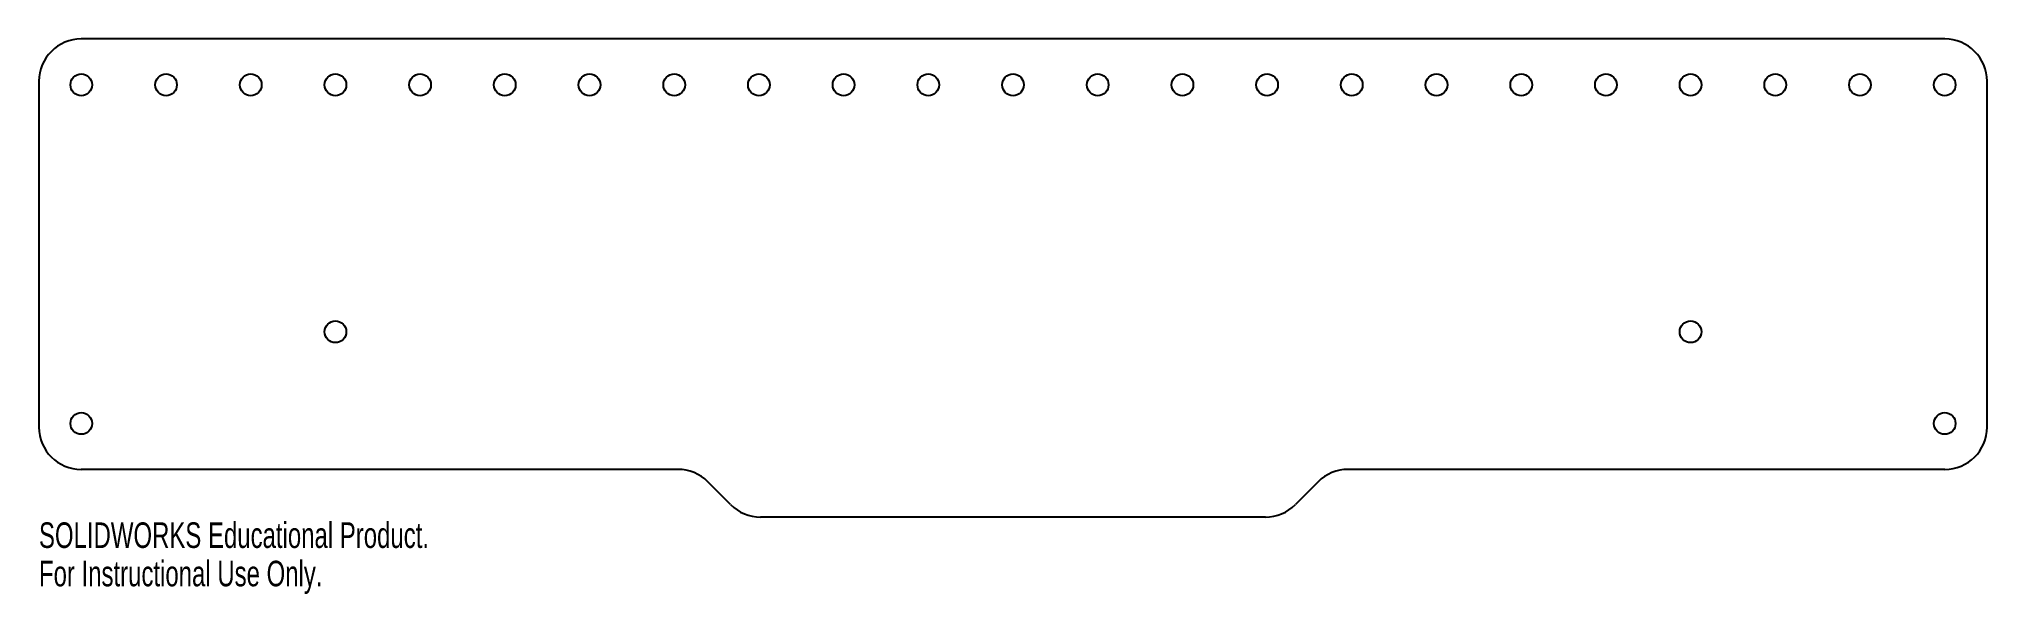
# Model space of a CAD drawing. Header units: millimetres. Extents: x -184 to 184, y -60 to 45.
import ezdxf

# ---------------------------------------------------------------- set-up
doc = ezdxf.new("R2010")
doc.units = ezdxf.units.MM
doc.styles.add('SLDTEXTSTYLE0', font='TXT', dxfattribs={"width": 0.7})

msp = doc.modelspace()

# ---------------------------------------------------------------- linework, layer by layer
at = {"color": 7, "linetype": 'Continuous', "lineweight": 25}
for p, q in [((176, 45.17), (-176, 45.17)), ((-184, 37.17), (-184, -28.18)), ((184, -28.18), (184, 37.17)), ((-63.31, -36.18), (-176, -36.18)), ((176, -36.18), (63.31, -36.18)), ((-53.35, -42.83), (-57.66, -38.52)), ((57.66, -38.52), (53.35, -42.83)), ((-47.69, -45.17), (47.69, -45.17))]:
    msp.add_line(p, q, dxfattribs=at)
for centre in [(-176, 36.5), (-160, 36.5), (-144, 36.5), (-128, 36.5), (-112, 36.5), (-96, 36.5), (-80, 36.5), (-64, 36.5), (-48, 36.5), (-32, 36.5), (-16, 36.5), (0, 36.5), (16, 36.5), (32, 36.5), (48, 36.5), (64, 36.5), (80, 36.5), (96, 36.5), (112, 36.5), (128, 36.5), (144, 36.5), (160, 36.5), (176, 36.5), (-128, -10.17), (128, -10.17), (-176, -27.5), (176, -27.5)]:
    msp.add_circle(centre, 2.05, dxfattribs=at)
for centre, start, end in [((-176, 37.17), 90, 180), ((176, 37.17), 0, 90), ((-176, -28.18), 180, 270), ((176, -28.18), 270, 0), ((-63.31, -44.18), 45, 90), ((63.31, -44.18), 90, 135), ((-47.69, -37.18), 225, 270), ((47.69, -37.18), 270, 315)]:
    msp.add_arc(centre, 8, start, end, dxfattribs=at)

# ---------------------------------------------------------------- texts
at = {"color": 7, "linetype": 'Continuous', "char_height": 4.8336, "attachment_point": 1, "style": 'SLDTEXTSTYLE0'}
for s, insert in [('SOLIDWORKS Educational Product.', (-184, -46.19)), ('For Instructional Use Only.', (-184, -53.44))]:
    msp.add_mtext(s, dxfattribs=dict(at, insert=insert))

doc.saveas('drawing.dxf')
